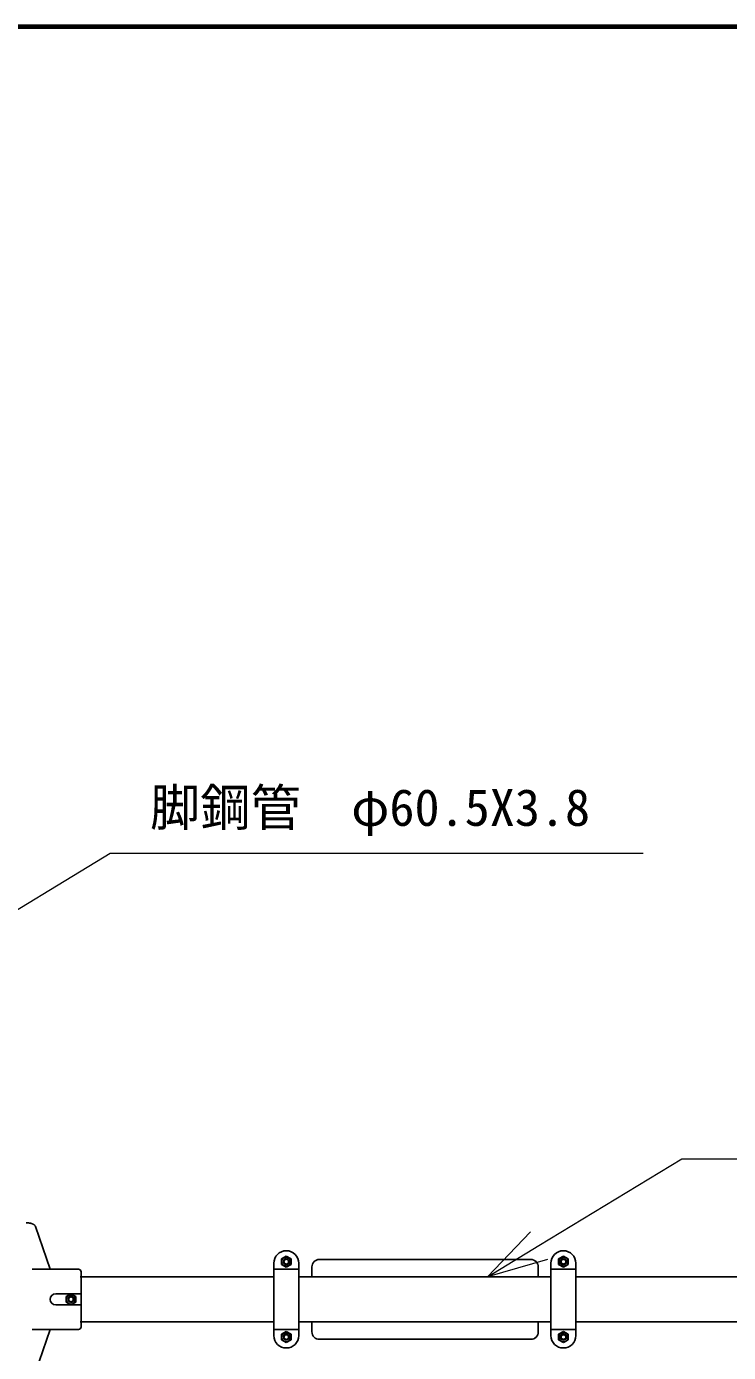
# Model space of a CAD drawing. Units: millimetres at full size, sheet at 1:40; details may follow other scales. Extents: x 600 to 16200, y 600 to 11280.
# Drawn here: x 2647 to 4042, y 8642 to 11280 of the extents above; entities that cross this region are included whole.
import ezdxf
from ezdxf.enums import TextEntityAlignment as Align

# ---------------------------------------------------------------- set-up
doc = ezdxf.new("R2010")
doc.units = ezdxf.units.MM
doc.header["$LTSCALE"] = 40
for name, color, linetype, lineweight in [('D-STR-HTXT\u3000旗上げ', 7, 'Continuous', 13), ('D-STR\u3000構造物外形線', 1, 'Continuous', 25), ('D-TTL', 7, 'Continuous', 70)]:
    doc.layers.add(name, color=color, linetype=linetype, lineweight=lineweight)
doc.styles.add('ＭＳ ゴシック', font='')
doc.styles.get('ＭＳ ゴシック').set_extended_font_data('MS Gothic')

msp = doc.modelspace()

# ---------------------------------------------------------------- linework, layer by layer
at = {"layer": 'D-STR-HTXT\u3000旗上げ'}
for p, q in [((3562.87, 8792.15), (3648.69, 8881.98)), ((3562.87, 8792.15), (3665.4, 8854.51)), ((3682.11, 8827.04), (3562.87, 8792.15))]:
    msp.add_line(p, q, dxfattribs=at)
for points in [[(2529.59, 9463.02), (2813.31, 9635.59), (3872.29, 9635.59)], [(3665.4, 8854.51), (3949.12, 9027.08), (5055.96, 9027.08)]]:
    msp.add_lwpolyline(points, dxfattribs=at)
at = {"layer": 'D-STR\u3000構造物外形線'}
for p, q in [((2646.12, 8899.9), (2647.23, 8899.89)), ((2647.23, 8899.89), (2648.31, 8899.86)), ((2648.31, 8899.86), (2649.37, 8899.81)), ((2649.37, 8899.81), (2650.4, 8899.74)), ((2650.4, 8899.74), (2651.41, 8899.64)), ((2651.41, 8899.64), (2652.38, 8899.52)), ((2652.38, 8899.52), (2653.33, 8899.39)), ((2653.33, 8899.39), (2654.24, 8899.23)), ((2654.24, 8899.23), (2655.12, 8899.05)), ((2655.12, 8899.05), (2655.97, 8898.84)), ((2655.97, 8898.84), (2656.79, 8898.62)), ((2656.79, 8898.62), (2657.57, 8898.38)), ((2657.57, 8898.38), (2658.32, 8898.12)), ((2658.32, 8898.12), (2659.03, 8897.83)), ((2659.03, 8897.83), (2659.71, 8897.53)), ((2659.71, 8897.53), (2660.34, 8897.21)), ((2660.34, 8897.21), (2660.95, 8896.87)), ((2660.95, 8896.87), (2661.51, 8896.51)), ((2661.51, 8896.51), (2662.03, 8896.13)), ((2662.03, 8896.13), (2662.52, 8895.74)), ((2662.52, 8895.74), (2662.96, 8895.32)), ((2662.96, 8895.32), (2663.37, 8894.89)), ((2663.37, 8894.89), (2663.73, 8894.44)), ((2663.73, 8894.44), (2664.05, 8893.98)), ((2664.05, 8893.98), (2664.33, 8893.5)), ((2664.33, 8893.5), (2664.58, 8893.01)), ((2664.58, 8893.01), (2664.77, 8892.5)), ((2664.77, 8892.5), (2693.88, 8807.6)), ((3138.44, 8819.6), (3138.44, 8747.6)), ((3153.67, 8828.08), (3163.19, 8833.55)), ((3153.67, 8817.13), (3153.67, 8828.08)), ((3163.19, 8811.65), (3153.67, 8817.13)), ((3153.97, 8825.08), (3156.44, 8829.35)), ((3153.97, 8820.13), (3153.97, 8825.08)), ((3156.44, 8815.93), (3153.97, 8820.13)), ((3156.44, 8829.35), (3160.72, 8831.83)), ((3160.72, 8813.45), (3156.44, 8815.93)), ((3157.19, 8822.6), (3157.42, 8824.18)), ((3157.42, 8821.03), (3157.19, 8822.6)), ((3157.42, 8824.18), (3158.02, 8825.6)), ((3158.02, 8819.6), (3157.42, 8821.03)), ((3158.02, 8825.6), (3158.92, 8826.88)), ((3158.92, 8818.4), (3158.02, 8819.6)), ((3158.47, 8822.6), (3158.69, 8824.1)), ((3158.69, 8821.18), (3158.47, 8822.6)), ((3158.69, 8824.1), (3159.37, 8825.38)), ((3159.37, 8819.83), (3158.69, 8821.18)), ((3158.92, 8826.88), (3160.19, 8827.78)), ((3160.19, 8817.43), (3158.92, 8818.4)), ((3159.37, 8825.38), (3160.42, 8826.43)), ((3160.42, 8818.78), (3159.37, 8819.83)), ((3160.19, 8827.78), (3161.62, 8828.38)), ((3161.62, 8816.83), (3160.19, 8817.43)), ((3160.42, 8826.43), (3161.69, 8827.1)), ((3161.69, 8818.1), (3160.42, 8818.78)), ((3160.72, 8831.83), (3165.67, 8831.83)), ((3165.67, 8813.45), (3160.72, 8813.45)), ((3161.62, 8828.38), (3163.19, 8828.6)), ((3163.19, 8816.6), (3161.62, 8816.83)), ((3161.69, 8827.1), (3163.19, 8827.33)), ((3163.19, 8817.88), (3161.69, 8818.1)), ((3163.19, 8833.55), (3172.64, 8828.08)), ((3163.19, 8828.6), (3164.77, 8828.38)), ((3163.19, 8827.33), (3164.62, 8827.1)), ((3164.62, 8818.1), (3163.19, 8817.88)), ((3172.64, 8817.13), (3163.19, 8811.65)), ((3164.77, 8816.83), (3163.19, 8816.6)), ((3164.62, 8827.1), (3165.97, 8826.43)), ((3165.97, 8818.78), (3164.62, 8818.1)), ((3164.77, 8828.38), (3166.19, 8827.78)), ((3166.19, 8817.43), (3164.77, 8816.83)), ((3165.67, 8831.83), (3169.87, 8829.35)), ((3169.87, 8815.93), (3165.67, 8813.45)), ((3165.97, 8826.43), (3167.02, 8825.38)), ((3167.02, 8819.83), (3165.97, 8818.78)), ((3166.19, 8827.78), (3167.39, 8826.88)), ((3167.39, 8818.4), (3166.19, 8817.43)), ((3167.02, 8825.38), (3167.69, 8824.1)), ((3167.69, 8821.18), (3167.02, 8819.83)), ((3167.39, 8826.88), (3168.37, 8825.6)), ((3168.37, 8819.6), (3167.39, 8818.4)), ((3167.69, 8824.1), (3167.92, 8822.6)), ((3167.92, 8822.6), (3167.69, 8821.18)), ((3168.37, 8825.6), (3168.97, 8824.18)), ((3168.97, 8821.03), (3168.37, 8819.6)), ((3168.97, 8824.18), (3169.19, 8822.6)), ((3169.19, 8822.6), (3168.97, 8821.03)), ((3169.87, 8829.35), (3172.34, 8825.08)), ((3172.34, 8820.13), (3169.87, 8815.93)), ((3172.34, 8825.08), (3172.34, 8820.13)), ((3172.64, 8828.08), (3172.64, 8817.13)), ((3187.94, 8819.6), (3187.94, 8747.6)), ((3214.07, 8792.6), (3214.07, 8812.1)), ((3229.07, 8827.1), (3439.07, 8827.1)), ((3649.07, 8827.1), (3439.07, 8827.1)), ((3664.07, 8792.6), (3664.07, 8812.1)), ((3689.32, 8819.6), (3689.32, 8747.6)), ((3704.54, 8828.08), (3714.07, 8833.55)), ((3704.54, 8817.13), (3704.54, 8828.08)), ((3714.07, 8811.65), (3704.54, 8817.13)), ((3704.84, 8825.08), (3707.32, 8829.35)), ((3704.84, 8820.13), (3704.84, 8825.08)), ((3707.32, 8815.93), (3704.84, 8820.13)), ((3707.32, 8829.35), (3711.59, 8831.83)), ((3711.59, 8813.45), (3707.32, 8815.93)), ((3708.07, 8822.6), (3708.29, 8824.18)), ((3708.29, 8821.03), (3708.07, 8822.6)), ((3708.29, 8824.18), (3708.89, 8825.6)), ((3708.89, 8819.6), (3708.29, 8821.03)), ((3708.89, 8825.6), (3709.79, 8826.88)), ((3709.79, 8818.4), (3708.89, 8819.6)), ((3709.34, 8822.6), (3709.57, 8824.1)), ((3709.57, 8821.18), (3709.34, 8822.6)), ((3709.57, 8824.1), (3710.24, 8825.38)), ((3710.24, 8819.83), (3709.57, 8821.18)), ((3709.79, 8826.88), (3711.07, 8827.78)), ((3711.07, 8817.43), (3709.79, 8818.4)), ((3710.24, 8825.38), (3711.29, 8826.43)), ((3711.29, 8818.78), (3710.24, 8819.83)), ((3711.07, 8827.78), (3712.49, 8828.38)), ((3712.49, 8816.83), (3711.07, 8817.43)), ((3711.29, 8826.43), (3712.57, 8827.1)), ((3712.57, 8818.1), (3711.29, 8818.78)), ((3711.59, 8831.83), (3716.54, 8831.83)), ((3716.54, 8813.45), (3711.59, 8813.45)), ((3712.49, 8828.38), (3714.07, 8828.6)), ((3714.07, 8816.6), (3712.49, 8816.83)), ((3712.57, 8827.1), (3714.07, 8827.33)), ((3714.07, 8817.88), (3712.57, 8818.1)), ((3714.07, 8833.55), (3723.52, 8828.08)), ((3714.07, 8828.6), (3715.64, 8828.38)), ((3714.07, 8827.33), (3715.49, 8827.1)), ((3715.49, 8818.1), (3714.07, 8817.88)), ((3723.52, 8817.13), (3714.07, 8811.65)), ((3715.64, 8816.83), (3714.07, 8816.6)), ((3715.49, 8827.1), (3716.84, 8826.43)), ((3716.84, 8818.78), (3715.49, 8818.1)), ((3715.64, 8828.38), (3717.07, 8827.78)), ((3717.07, 8817.43), (3715.64, 8816.83)), ((3716.54, 8831.83), (3720.74, 8829.35)), ((3720.74, 8815.93), (3716.54, 8813.45)), ((3716.84, 8826.43), (3717.89, 8825.38)), ((3717.89, 8819.83), (3716.84, 8818.78)), ((3717.07, 8827.78), (3718.27, 8826.88)), ((3718.27, 8818.4), (3717.07, 8817.43)), ((3717.89, 8825.38), (3718.57, 8824.1)), ((3718.57, 8821.18), (3717.89, 8819.83)), ((3718.27, 8826.88), (3719.24, 8825.6)), ((3719.24, 8819.6), (3718.27, 8818.4)), ((3718.57, 8824.1), (3718.79, 8822.6)), ((3718.79, 8822.6), (3718.57, 8821.18)), ((3719.24, 8825.6), (3719.84, 8824.18)), ((3719.84, 8821.03), (3719.24, 8819.6)), ((3719.84, 8824.18), (3720.07, 8822.6)), ((3720.07, 8822.6), (3719.84, 8821.03)), ((3720.74, 8829.35), (3723.22, 8825.08)), ((3723.22, 8820.13), (3720.74, 8815.93)), ((3723.22, 8825.08), (3723.22, 8820.13)), ((3723.52, 8828.08), (3723.52, 8817.13)), ((3738.82, 8819.6), (3738.82, 8747.6)), ((2658.05, 8807.6), (2750.19, 8807.6)), ((3138.44, 8792.15), (2753.69, 8792.15)), ((2755.19, 8802.6), (2755.19, 8747.6)), ((3138.44, 8807.6), (3187.94, 8807.6)), ((3689.32, 8792.15), (3187.94, 8792.15)), ((3689.32, 8807.6), (3738.82, 8807.6)), ((4289.32, 8792.15), (3738.82, 8792.15)), ((2704.94, 8758.6), (2755.19, 8758.6)), ((2735.19, 8758.55), (2725.67, 8753.08)), ((2744.64, 8753.08), (2735.19, 8758.55)), ((2704.94, 8736.6), (2755.19, 8736.6)), ((2725.67, 8753.08), (2725.67, 8742.13)), ((2725.67, 8742.13), (2735.19, 8736.65)), ((2728.44, 8754.28), (2725.97, 8750.08)), ((2725.97, 8750.08), (2725.97, 8745.13)), ((2725.97, 8745.13), (2728.44, 8740.85)), ((2732.72, 8756.75), (2728.44, 8754.28)), ((2728.44, 8740.85), (2732.72, 8738.38)), ((2729.42, 8749.18), (2729.19, 8747.6)), ((2729.19, 8747.6), (2729.42, 8746.03)), ((2730.02, 8750.6), (2729.42, 8749.18)), ((2729.42, 8746.03), (2730.02, 8744.6)), ((2730.92, 8751.8), (2730.02, 8750.6)), ((2730.02, 8744.6), (2730.92, 8743.33)), ((2730.69, 8749.03), (2730.47, 8747.6)), ((2730.47, 8747.6), (2730.69, 8746.1)), ((2731.37, 8750.38), (2730.69, 8749.03)), ((2730.69, 8746.1), (2731.37, 8744.83)), ((2732.19, 8752.78), (2730.92, 8751.8)), ((2730.92, 8743.33), (2732.19, 8742.43)), ((2732.42, 8751.43), (2731.37, 8750.38)), ((2731.37, 8744.83), (2732.42, 8743.78)), ((2733.62, 8753.38), (2732.19, 8752.78)), ((2732.19, 8742.43), (2733.62, 8741.83)), ((2733.69, 8752.1), (2732.42, 8751.43)), ((2732.42, 8743.78), (2733.69, 8743.1)), ((2737.67, 8756.75), (2732.72, 8756.75)), ((2732.72, 8738.38), (2737.67, 8738.38)), ((2735.19, 8753.6), (2733.62, 8753.38)), ((2733.62, 8741.83), (2735.19, 8741.6)), ((2735.19, 8752.33), (2733.69, 8752.1)), ((2733.69, 8743.1), (2735.19, 8742.88)), ((2736.77, 8753.38), (2735.19, 8753.6)), ((2736.62, 8752.1), (2735.19, 8752.33)), ((2735.19, 8742.88), (2736.62, 8743.1)), ((2735.19, 8736.65), (2744.64, 8742.13)), ((2735.19, 8741.6), (2736.77, 8741.83)), ((2737.97, 8751.43), (2736.62, 8752.1)), ((2736.62, 8743.1), (2737.97, 8743.78)), ((2738.19, 8752.78), (2736.77, 8753.38)), ((2736.77, 8741.83), (2738.19, 8742.43)), ((2741.87, 8754.28), (2737.67, 8756.75)), ((2737.67, 8738.38), (2741.87, 8740.85)), ((2739.02, 8750.38), (2737.97, 8751.43)), ((2737.97, 8743.78), (2739.02, 8744.83)), ((2739.39, 8751.8), (2738.19, 8752.78)), ((2738.19, 8742.43), (2739.39, 8743.33)), ((2739.69, 8749.03), (2739.02, 8750.38)), ((2739.02, 8744.83), (2739.69, 8746.1)), ((2740.37, 8750.6), (2739.39, 8751.8)), ((2739.39, 8743.33), (2740.37, 8744.6)), ((2739.92, 8747.6), (2739.69, 8749.03)), ((2739.69, 8746.1), (2739.92, 8747.6)), ((2740.97, 8749.18), (2740.37, 8750.6)), ((2740.37, 8744.6), (2740.97, 8746.03)), ((2741.19, 8747.6), (2740.97, 8749.18)), ((2740.97, 8746.03), (2741.19, 8747.6)), ((2744.34, 8750.08), (2741.87, 8754.28)), ((2741.87, 8740.85), (2744.34, 8745.13)), ((2744.34, 8745.13), (2744.34, 8750.08)), ((2744.64, 8742.13), (2744.64, 8753.08)), ((2755.19, 8692.6), (2755.19, 8747.6)), ((3138.44, 8675.6), (3138.44, 8747.6)), ((3187.94, 8675.6), (3187.94, 8747.6)), ((3689.32, 8675.6), (3689.32, 8747.6)), ((3738.82, 8675.6), (3738.82, 8747.6)), ((2658.05, 8687.6), (2750.19, 8687.6)), ((2664.77, 8602.71), (2693.88, 8687.6)), ((3138.44, 8703.05), (2753.69, 8703.05)), ((3138.44, 8687.6), (3187.94, 8687.6)), ((3163.19, 8683.55), (3153.67, 8678.08)), ((3156.44, 8679.28), (3153.97, 8675.08)), ((3160.72, 8681.75), (3156.44, 8679.28)), ((3165.67, 8681.75), (3160.72, 8681.75)), ((3172.64, 8678.08), (3163.19, 8683.55)), ((3169.87, 8679.28), (3165.67, 8681.75)), ((3172.34, 8675.08), (3169.87, 8679.28)), ((3689.32, 8703.05), (3187.94, 8703.05)), ((3214.07, 8683.1), (3214.07, 8702.6)), ((3664.07, 8683.1), (3664.07, 8702.6)), ((3689.32, 8687.6), (3738.82, 8687.6)), ((3714.07, 8683.55), (3704.54, 8678.08)), ((3707.32, 8679.28), (3704.84, 8675.08)), ((3711.59, 8681.75), (3707.32, 8679.28)), ((3716.54, 8681.75), (3711.59, 8681.75)), ((3723.52, 8678.08), (3714.07, 8683.55)), ((3720.74, 8679.28), (3716.54, 8681.75)), ((3723.22, 8675.08), (3720.74, 8679.28)), ((4289.32, 8703.05), (3738.82, 8703.05)), ((3153.67, 8678.08), (3153.67, 8667.13)), ((3153.67, 8667.13), (3163.19, 8661.65)), ((3153.97, 8675.08), (3153.97, 8670.13)), ((3153.97, 8670.13), (3156.44, 8665.85)), ((3156.44, 8665.85), (3160.72, 8663.38)), ((3157.42, 8674.18), (3157.19, 8672.6)), ((3157.19, 8672.6), (3157.42, 8671.03)), ((3158.02, 8675.6), (3157.42, 8674.18)), ((3157.42, 8671.03), (3158.02, 8669.6)), ((3158.92, 8676.8), (3158.02, 8675.6)), ((3158.02, 8669.6), (3158.92, 8668.33)), ((3158.69, 8674.03), (3158.47, 8672.6)), ((3158.47, 8672.6), (3158.69, 8671.1)), ((3159.37, 8675.38), (3158.69, 8674.03)), ((3158.69, 8671.1), (3159.37, 8669.83)), ((3160.19, 8677.78), (3158.92, 8676.8)), ((3158.92, 8668.33), (3160.19, 8667.43)), ((3160.42, 8676.43), (3159.37, 8675.38)), ((3159.37, 8669.83), (3160.42, 8668.78)), ((3161.62, 8678.38), (3160.19, 8677.78)), ((3160.19, 8667.43), (3161.62, 8666.83)), ((3161.69, 8677.1), (3160.42, 8676.43)), ((3160.42, 8668.78), (3161.69, 8668.1)), ((3160.72, 8663.38), (3165.67, 8663.38)), ((3163.19, 8678.6), (3161.62, 8678.38)), ((3161.62, 8666.83), (3163.19, 8666.6)), ((3163.19, 8677.33), (3161.69, 8677.1)), ((3161.69, 8668.1), (3163.19, 8667.88)), ((3164.77, 8678.38), (3163.19, 8678.6)), ((3164.62, 8677.1), (3163.19, 8677.33)), ((3163.19, 8667.88), (3164.62, 8668.1)), ((3163.19, 8661.65), (3172.64, 8667.13)), ((3163.19, 8666.6), (3164.77, 8666.83)), ((3165.97, 8676.43), (3164.62, 8677.1)), ((3164.62, 8668.1), (3165.97, 8668.78)), ((3166.19, 8677.78), (3164.77, 8678.38)), ((3164.77, 8666.83), (3166.19, 8667.43)), ((3165.67, 8663.38), (3169.87, 8665.85)), ((3167.02, 8675.38), (3165.97, 8676.43)), ((3165.97, 8668.78), (3167.02, 8669.83)), ((3167.39, 8676.8), (3166.19, 8677.78)), ((3166.19, 8667.43), (3167.39, 8668.33)), ((3167.69, 8674.03), (3167.02, 8675.38)), ((3167.02, 8669.83), (3167.69, 8671.1)), ((3168.37, 8675.6), (3167.39, 8676.8)), ((3167.39, 8668.33), (3168.37, 8669.6)), ((3167.92, 8672.6), (3167.69, 8674.03)), ((3167.69, 8671.1), (3167.92, 8672.6)), ((3168.97, 8674.18), (3168.37, 8675.6)), ((3168.37, 8669.6), (3168.97, 8671.03)), ((3169.19, 8672.6), (3168.97, 8674.18)), ((3168.97, 8671.03), (3169.19, 8672.6)), ((3169.87, 8665.85), (3172.34, 8670.13)), ((3172.34, 8670.13), (3172.34, 8675.08)), ((3172.64, 8667.13), (3172.64, 8678.08)), ((3229.07, 8668.1), (3439.07, 8668.1)), ((3649.07, 8668.1), (3439.07, 8668.1)), ((3704.54, 8678.08), (3704.54, 8667.13)), ((3704.54, 8667.13), (3714.07, 8661.65)), ((3704.84, 8675.08), (3704.84, 8670.13)), ((3704.84, 8670.13), (3707.32, 8665.85)), ((3707.32, 8665.85), (3711.59, 8663.38)), ((3708.29, 8674.18), (3708.07, 8672.6)), ((3708.07, 8672.6), (3708.29, 8671.03)), ((3708.89, 8675.6), (3708.29, 8674.18)), ((3708.29, 8671.03), (3708.89, 8669.6)), ((3709.79, 8676.8), (3708.89, 8675.6)), ((3708.89, 8669.6), (3709.79, 8668.33)), ((3709.57, 8674.03), (3709.34, 8672.6)), ((3709.34, 8672.6), (3709.57, 8671.1)), ((3710.24, 8675.38), (3709.57, 8674.03)), ((3709.57, 8671.1), (3710.24, 8669.83)), ((3711.07, 8677.78), (3709.79, 8676.8)), ((3709.79, 8668.33), (3711.07, 8667.43)), ((3711.29, 8676.43), (3710.24, 8675.38)), ((3710.24, 8669.83), (3711.29, 8668.78)), ((3712.49, 8678.38), (3711.07, 8677.78)), ((3711.07, 8667.43), (3712.49, 8666.83)), ((3712.57, 8677.1), (3711.29, 8676.43)), ((3711.29, 8668.78), (3712.57, 8668.1)), ((3711.59, 8663.38), (3716.54, 8663.38)), ((3714.07, 8678.6), (3712.49, 8678.38)), ((3712.49, 8666.83), (3714.07, 8666.6)), ((3714.07, 8677.33), (3712.57, 8677.1)), ((3712.57, 8668.1), (3714.07, 8667.88)), ((3715.64, 8678.38), (3714.07, 8678.6)), ((3715.49, 8677.1), (3714.07, 8677.33)), ((3714.07, 8667.88), (3715.49, 8668.1)), ((3714.07, 8661.65), (3723.52, 8667.13)), ((3714.07, 8666.6), (3715.64, 8666.83)), ((3716.84, 8676.43), (3715.49, 8677.1)), ((3715.49, 8668.1), (3716.84, 8668.78)), ((3717.07, 8677.78), (3715.64, 8678.38)), ((3715.64, 8666.83), (3717.07, 8667.43)), ((3716.54, 8663.38), (3720.74, 8665.85)), ((3717.89, 8675.38), (3716.84, 8676.43)), ((3716.84, 8668.78), (3717.89, 8669.83)), ((3718.27, 8676.8), (3717.07, 8677.78)), ((3717.07, 8667.43), (3718.27, 8668.33)), ((3718.57, 8674.03), (3717.89, 8675.38)), ((3717.89, 8669.83), (3718.57, 8671.1)), ((3719.24, 8675.6), (3718.27, 8676.8)), ((3718.27, 8668.33), (3719.24, 8669.6)), ((3718.79, 8672.6), (3718.57, 8674.03)), ((3718.57, 8671.1), (3718.79, 8672.6)), ((3719.84, 8674.18), (3719.24, 8675.6)), ((3719.24, 8669.6), (3719.84, 8671.03)), ((3720.07, 8672.6), (3719.84, 8674.18)), ((3719.84, 8671.03), (3720.07, 8672.6)), ((3720.74, 8665.85), (3723.22, 8670.13)), ((3723.22, 8670.13), (3723.22, 8675.08)), ((3723.52, 8667.13), (3723.52, 8678.08))]:
    msp.add_line(p, q, dxfattribs=at)
for centre, radius, start, end in [((3163.19, 8819.6), 24.75, 0, 180), ((3714.07, 8819.6), 24.75, 0, 180), ((3229.07, 8812.1), 15, 90, 180), ((3649.07, 8812.1), 15, 0, 90), ((2750.19, 8802.6), 5, 0, 90), ((2704.94, 8747.6), 11, 90, 270), ((2750.19, 8692.6), 5, 270, 0), ((3229.07, 8683.1), 15, 180, 270), ((3649.07, 8683.1), 15, 270, 0), ((3163.19, 8675.6), 24.75, 180, 0), ((3714.07, 8675.6), 24.75, 180, 0)]:
    msp.add_arc(centre, radius, start, end, dxfattribs=at)
at = {"layer": 'D-TTL'}
msp.add_lwpolyline([(600, 600), (600, 11280), (16200, 11280), (16200, 600)], close=True, dxfattribs=at)

# ---------------------------------------------------------------- texts
at = {"layer": 'D-STR-HTXT\u3000旗上げ', "style": 'ＭＳ ゴシック'}
msp.add_text('脚鋼管\u3000φ60.5X3.8', height=73.31, dxfattribs=at).set_placement((2892.34, 9667.65), align=Align.BOTTOM_LEFT)

doc.saveas('drawing.dxf')
